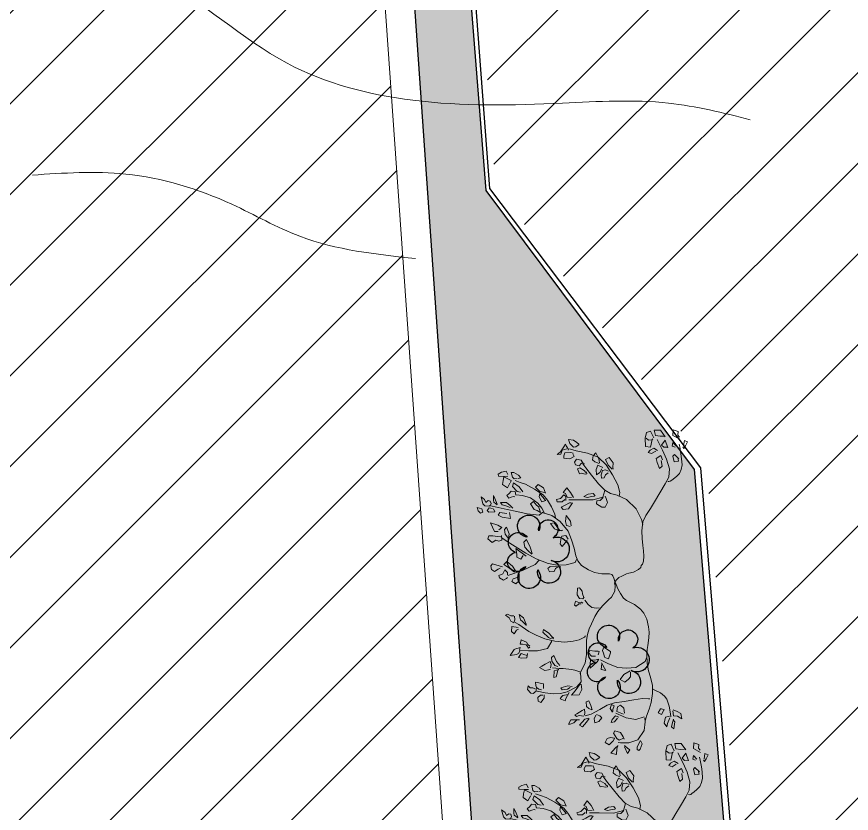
# Model space of a CAD drawing. Header units: millimetres. Extents: x 5637 to 6048, y 3385 to 3927.
# Drawn here: x 5662.83 to 5675.84, y 3670.24 to 3682.66 of the extents above; entities that cross this region are included whole.
import ezdxf

# ---------------------------------------------------------------- set-up
doc = ezdxf.new("R2010")
doc.units = ezdxf.units.MM
doc.layers.add('Contour Lines', color=253, linetype='Continuous')
for name, color, linetype, lineweight in [('ground 1', 7, 'Continuous', 30), ('hatch', 253, 'Continuous', 13), ('road', 19, 'Continuous', 30), ('trees new', 7, 'Continuous', 20)]:
    doc.layers.add(name, color=color, linetype=linetype, lineweight=lineweight)
doc.layers.add('plants1', color=7, linetype='Continuous', true_color=0x89ee5d)
pattern_1 = [(45, (2816.3681, -1263.7476), (-0.265165043, 0.265165043), []), (135, (2816.3681, -1263.7476), (-0.79549513, 0.265165043), [0.9375, -0.5625])]
pattern_2 = [(45, (2816.3681, -1263.7476), (-0.70710678, 0.70710678), [])]

# ---------------------------------------------------------------- blocks, each defined once
blk = doc.blocks.new('F1')
at = {"color": 92, "linetype": 'Continuous'}
for p, q in [((1.0816, 0.0562), (1.0771, 0.0451)), ((1.0966, 0.0606), (1.0816, 0.0562)), ((1.0899, 0.048), (1.0966, 0.0606)), ((1.0771, 0.0451), (1.0736, 0.0333)), ((1.0758, 0.0326), (1.0908, 0.0362)), ((1.0908, 0.0362), (1.0899, 0.048)), ((1.0923, 0.025), (1.0969, 0.0134)), ((1.1136, 0.021), (1.0976, 0.026)), ((1.1134, 0.0339), (1.1003, 0.0372)), ((1.1016, 0.0366), (1.1071, 0.0411)), ((1.1071, 0.0411), (1.1274, 0.0409)), ((1.1228, 0.0333), (1.1134, 0.0339)), ((1.1274, 0.0409), (1.1228, 0.0333)), ((0.2958, -0.0077), (0.2984, 0.0018)), ((0.2984, 0.0018), (0.3104, -0.003)), ((1.0756, 0.009), (1.0733, -0.0005)), ((1.0901, 0.0012), (1.0771, 0.0072)), ((1.0861, -0.0088), (1.0901, 0.0012)), ((1.0969, 0.0134), (1.1136, 0.0111)), ((1.1234, 0.02), (1.1136, 0.021)), ((1.1136, 0.0111), (1.1234, 0.02)), ((0.2826, -0.0278), (0.2878, -0.0224)), ((0.2936, -0.0212), (0.2844, -0.0421)), ((0.3118, -0.0088), (0.2958, -0.0077)), ((0.3104, -0.003), (0.3188, -0.0071)), ((0.3188, -0.0071), (0.3148, -0.0102)), ((0.3498, -0.0187), (0.3388, -0.0326)), ((0.3568, -0.0187), (0.3463, -0.0224)), ((0.3595, -0.0313), (0.3568, -0.0187)), ((1.0733, -0.0005), (1.0739, -0.0036)), ((1.0739, -0.0036), (1.0861, -0.0088)), ((0.2678, -0.0425), (0.2719, -0.0276)), ((0.2844, -0.0421), (0.2678, -0.0425)), ((0.2719, -0.0276), (0.2826, -0.0278)), ((0.3138, -0.0299), (0.3043, -0.0404)), ((0.3043, -0.0404), (0.3156, -0.0409)), ((0.3156, -0.0409), (0.3171, -0.0326)), ((0.3388, -0.0326), (0.344, -0.0365)), ((0.344, -0.0365), (0.3595, -0.0313)), ((1.0482, -0.0369), (1.0488, -0.0402)), ((1.1796, -0.0467), (1.1721, -0.0508)), ((1.1956, -0.051), (1.1796, -0.0467)), ((0.2904, -0.0636), (0.2731, -0.0792)), ((0.2903, -0.0781), (0.2891, -0.0672)), ((0.3211, -0.0529), (0.3004, -0.0626)), ((0.3004, -0.0626), (0.3151, -0.0721)), ((0.3151, -0.0721), (0.321, -0.0645)), ((0.321, -0.0645), (0.3191, -0.0539)), ((0.357, -0.0651), (0.3455, -0.0711)), ((0.3455, -0.0711), (0.3551, -0.0835)), ((0.3758, -0.0649), (0.3596, -0.069)), ((0.3663, -0.0796), (0.3828, -0.0721)), ((0.3828, -0.0721), (0.3758, -0.0649)), ((0.9311, -0.0574), (0.9423, -0.0601)), ((0.9423, -0.0601), (0.9618, -0.0856)), ((1.17, -0.052), (1.1898, -0.0597)), ((1.1898, -0.0597), (1.1968, -0.0593)), ((1.2, -0.0541), (1.1956, -0.051)), ((1.1968, -0.0593), (1.2, -0.0541)), ((0.2731, -0.0792), (0.2748, -0.0972)), ((0.2748, -0.0972), (0.2898, -0.0924)), ((0.2898, -0.0924), (0.2903, -0.0781)), ((0.3321, -0.0823), (0.326, -0.0939)), ((0.326, -0.0939), (0.3331, -0.1036)), ((0.3425, -0.0984), (0.334, -0.0872)), ((0.3551, -0.0835), (0.3663, -0.0796)), ((0.9618, -0.0856), (0.9662, -0.1123)), ((1.189, -0.0963), (1.1961, -0.087)), ((1.211, -0.0856), (1.1926, -0.0963)), ((1.1961, -0.087), (1.2005, -0.08)), ((1.2005, -0.08), (1.211, -0.0856)), ((0.2968, -0.0966), (0.2781, -0.1073)), ((0.2781, -0.1073), (0.2829, -0.1187)), ((0.2829, -0.1187), (0.2996, -0.121)), ((0.3021, -0.1009), (0.2993, -0.0986)), ((0.2996, -0.121), (0.3241, -0.1177)), ((0.3044, -0.1108), (0.2998, -0.1183)), ((0.324, -0.1036), (0.3021, -0.1009)), ((0.3033, -0.1032), (0.3044, -0.1108)), ((0.3241, -0.1177), (0.324, -0.1036)), ((0.3331, -0.1036), (0.3398, -0.1081)), ((0.3398, -0.1081), (0.3425, -0.0984)), ((0.9662, -0.1123), (0.9666, -0.1371)), ((0.9726, -0.1003), (0.9854, -0.1179)), ((0.9896, -0.0986), (0.9766, -0.0999)), ((0.9854, -0.1179), (1.0008, -0.1268)), ((0.9974, -0.1036), (0.9896, -0.0986)), ((1.0073, -0.1127), (0.9974, -0.1036)), ((1.0008, -0.1268), (1.0073, -0.1127)), ((1.0816, -0.1092), (1.0738, -0.1191)), ((1.0738, -0.1191), (1.0799, -0.1274)), ((1.0966, -0.1059), (1.0816, -0.1092)), ((1.0936, -0.1278), (1.0993, -0.1079)), ((1.1531, -0.1117), (1.1498, -0.1289)), ((1.1641, -0.1026), (1.1531, -0.1117)), ((1.1713, -0.0995), (1.1641, -0.1026)), ((1.1748, -0.1133), (1.168, -0.1013)), ((1.1706, -0.1206), (1.1748, -0.1133)), ((1.201, -0.1179), (1.1908, -0.1156)), ((1.192, -0.1158), (1.1996, -0.1231)), ((1.2173, -0.117), (1.201, -0.1179)), ((1.2145, -0.1338), (1.2173, -0.117)), ((0.9666, -0.1371), (0.959, -0.1645)), ((1.0748, -0.145), (1.0778, -0.1373)), ((1.0778, -0.1373), (1.0886, -0.1398)), ((1.0799, -0.1274), (1.0936, -0.1278)), ((1.0969, -0.1398), (1.0868, -0.1479)), ((1.0886, -0.1398), (1.0944, -0.1396)), ((1.1093, -0.121), (1.1064, -0.1307)), ((1.1064, -0.1307), (1.1178, -0.1396)), ((1.1241, -0.1317), (1.1119, -0.1241)), ((1.1178, -0.1396), (1.1261, -0.1413)), ((1.1261, -0.1413), (1.1241, -0.1317)), ((1.1498, -0.1289), (1.1566, -0.132)), ((1.1566, -0.132), (1.1706, -0.1206)), ((1.171, -0.1272), (1.1698, -0.1388)), ((1.1698, -0.1388), (1.1741, -0.1487)), ((1.1795, -0.1301), (1.171, -0.1272)), ((1.1918, -0.1411), (1.1793, -0.1311)), ((1.1858, -0.1527), (1.1918, -0.1411)), ((1.1996, -0.1231), (1.2145, -0.1338)), ((0.9224, -0.1628), (0.9116, -0.1827)), ((0.9261, -0.162), (0.9224, -0.1628)), ((0.9439, -0.1661), (0.9261, -0.162)), ((0.9411, -0.1775), (0.9439, -0.1661)), ((0.959, -0.1645), (0.9493, -0.1893)), ((1.0868, -0.1479), (1.0748, -0.145)), ((1.1741, -0.1487), (1.1858, -0.1527)), ((0.9116, -0.1827), (0.9216, -0.1862)), ((0.9216, -0.1862), (0.9322, -0.1812)), ((0.9322, -0.1812), (0.9406, -0.1783)), ((0.9574, -0.185), (0.9782, -0.1711)), ((0.9769, -0.1841), (0.9599, -0.1841)), ((0.9782, -0.1711), (0.9769, -0.1841)), ((1.1073, -0.1854), (1.1106, -0.1754)), ((1.1211, -0.191), (1.1094, -0.187)), ((1.1106, -0.1754), (1.1158, -0.1696)), ((1.1158, -0.1696), (1.1273, -0.1771)), ((1.1319, -0.1883), (1.1211, -0.191)), ((1.1273, -0.1771), (1.1319, -0.1883)), ((0.3648, -0.2191), (0.3791, -0.2059)), ((0.3791, -0.2059), (0.3928, -0.2061)), ((0.3976, -0.2079), (0.3878, -0.2202)), ((0.3928, -0.2061), (0.3978, -0.205)), ((0.4778, -0.2202), (0.4843, -0.2162)), ((0.4843, -0.2162), (0.495, -0.2113)), ((0.495, -0.2113), (0.5087, -0.217)), ((0.9261, -0.1951), (0.9251, -0.198)), ((0.9251, -0.198), (0.9259, -0.2077)), ((0.9259, -0.2077), (0.9251, -0.2226)), ((0.9292, -0.1953), (0.9261, -0.1951)), ((0.9359, -0.1968), (0.9292, -0.1953)), ((0.9321, -0.2255), (0.9414, -0.2156)), ((0.9414, -0.2156), (0.9402, -0.2042)), ((0.9476, -0.1953), (0.9521, -0.2055)), ((0.9556, -0.1978), (0.9482, -0.1941)), ((0.9521, -0.2055), (0.9517, -0.2175)), ((0.9672, -0.2084), (0.9556, -0.1978)), ((0.9641, -0.2177), (0.9756, -0.2164)), ((0.9756, -0.2164), (0.9672, -0.2084)), ((1.0828, -0.2042), (1.0701, -0.2115)), ((1.0701, -0.2115), (1.0743, -0.2187)), ((1.0743, -0.2187), (1.0869, -0.2164)), ((1.0951, -0.1992), (1.0828, -0.2042)), ((1.0869, -0.2164), (1.0928, -0.209)), ((1.0928, -0.209), (1.0956, -0.2001)), ((1.1203, -0.2063), (1.1243, -0.2183)), ((1.1326, -0.2121), (1.1206, -0.2057)), ((1.1464, -0.2224), (1.1326, -0.2121)), ((0.372, -0.2291), (0.3648, -0.2191)), ((0.3878, -0.2202), (0.372, -0.2291)), ((0.3955, -0.2346), (0.3901, -0.2498)), ((0.4106, -0.2419), (0.3993, -0.2369)), ((0.405, -0.217), (0.402, -0.2262)), ((0.402, -0.2262), (0.4045, -0.2353)), ((0.4045, -0.2353), (0.4168, -0.2373)), ((0.4158, -0.2249), (0.4093, -0.2175)), ((0.4253, -0.2282), (0.4158, -0.2249)), ((0.4168, -0.2373), (0.4263, -0.2357)), ((0.4263, -0.2357), (0.4253, -0.2282)), ((0.4912, -0.233), (0.482, -0.2253)), ((0.4935, -0.2431), (0.4912, -0.233)), ((0.5098, -0.2268), (0.5017, -0.2429)), ((0.5087, -0.217), (0.5098, -0.2268)), ((0.884, -0.2388), (0.8881, -0.2413)), ((0.9251, -0.2226), (0.9321, -0.2255)), ((0.9517, -0.2175), (0.9641, -0.2177)), ((1.0176, -0.2388), (1.0335, -0.2498)), ((1.0241, -0.2382), (1.0401, -0.2346)), ((1.0401, -0.2346), (1.0561, -0.2407)), ((1.0561, -0.2407), (1.0583, -0.2626)), ((1.1063, -0.2195), (1.0958, -0.2212)), ((1.0958, -0.2212), (1.1004, -0.2282)), ((1.1004, -0.2282), (1.1106, -0.2421)), ((1.1129, -0.2202), (1.1063, -0.2195)), ((1.1154, -0.2351), (1.1156, -0.222)), ((1.1189, -0.2429), (1.1154, -0.2351)), ((1.1243, -0.2183), (1.1431, -0.232)), ((1.1271, -0.2326), (1.1294, -0.2576)), ((1.1381, -0.2489), (1.1273, -0.2396)), ((1.1431, -0.232), (1.1464, -0.2224)), ((0.3721, -0.2483), (0.355, -0.2591)), ((0.355, -0.2591), (0.3643, -0.2655)), ((0.3831, -0.2456), (0.3721, -0.2483)), ((0.376, -0.2661), (0.3811, -0.2591)), ((0.3811, -0.2591), (0.3855, -0.246)), ((0.3901, -0.2498), (0.4036, -0.2537)), ((0.4036, -0.2537), (0.4183, -0.251)), ((0.4183, -0.251), (0.4106, -0.2419)), ((0.4796, -0.2493), (0.473, -0.2551)), ((0.473, -0.2551), (0.476, -0.2698)), ((0.4823, -0.2585), (0.4805, -0.2504)), ((0.4863, -0.2719), (0.4823, -0.2585)), ((0.5017, -0.2429), (0.4935, -0.2431)), ((0.7484, -0.2686), (0.7564, -0.2607)), ((0.7564, -0.2607), (0.7644, -0.2585)), ((0.7644, -0.2585), (0.7747, -0.2541)), ((0.7739, -0.2529), (0.7789, -0.2568)), ((0.7789, -0.2568), (0.7782, -0.2659)), ((0.7915, -0.2556), (0.7887, -0.2593)), ((0.7887, -0.2593), (0.7904, -0.2669)), ((0.7939, -0.2661), (0.7935, -0.2601)), ((1.0583, -0.2626), (1.0449, -0.2531)), ((1.1106, -0.2421), (1.1146, -0.2477)), ((1.1146, -0.2477), (1.1189, -0.2429)), ((1.1294, -0.2576), (1.1428, -0.2632)), ((1.1426, -0.2582), (1.1381, -0.2489)), ((1.1428, -0.2632), (1.1426, -0.2582)), ((0.3643, -0.2655), (0.376, -0.2661)), ((0.3888, -0.297), (0.3901, -0.2881)), ((0.4025, -0.3011), (0.4096, -0.2874)), ((0.4096, -0.2874), (0.4146, -0.2819)), ((0.413, -0.28), (0.418, -0.2787)), ((0.418, -0.2787), (0.4198, -0.2835)), ((0.4198, -0.2835), (0.4183, -0.2957)), ((0.476, -0.2698), (0.4845, -0.281)), ((0.4845, -0.281), (0.4863, -0.2719)), ((0.7494, -0.2746), (0.7484, -0.2686)), ((0.769, -0.2738), (0.7494, -0.2746)), ((0.7782, -0.2659), (0.769, -0.2738)), ((0.7904, -0.2669), (0.7877, -0.2765)), ((0.7877, -0.2765), (0.7994, -0.279)), ((0.8019, -0.2732), (0.7939, -0.2661)), ((0.7994, -0.279), (0.8019, -0.2732)), ((1.0326, -0.2756), (1.0408, -0.2951)), ((1.0429, -0.2756), (1.0376, -0.269)), ((1.0463, -0.2905), (1.0429, -0.2756)), ((1.0514, -0.2701), (1.0696, -0.2785)), ((1.0621, -0.2876), (1.0576, -0.2727)), ((1.0663, -0.2912), (1.0621, -0.2876)), ((1.0696, -0.2785), (1.0771, -0.2798)), ((1.0771, -0.2798), (1.0724, -0.2947)), ((0.3305, -0.3162), (0.3351, -0.3096)), ((0.336, -0.3086), (0.3436, -0.3183)), ((0.3806, -0.2986), (0.3793, -0.3125)), ((0.3793, -0.3125), (0.3876, -0.3177)), ((0.3918, -0.2905), (0.3806, -0.2986)), ((0.3975, -0.3028), (0.3888, -0.297)), ((0.3958, -0.3137), (0.3975, -0.3028)), ((0.4063, -0.3075), (0.4025, -0.3011)), ((0.4203, -0.2999), (0.4063, -0.3075)), ((0.4183, -0.2957), (0.4203, -0.2999)), ((0.4897, -0.3113), (0.4763, -0.3208)), ((0.5052, -0.3121), (0.5238, -0.322)), ((0.5718, -0.31), (0.5587, -0.3133)), ((0.5722, -0.3231), (0.574, -0.3125)), ((0.9767, -0.304), (0.9662, -0.3146)), ((0.9782, -0.3187), (0.9799, -0.3094)), ((1.0103, -0.3115), (0.9879, -0.3084)), ((0.9889, -0.3065), (0.9934, -0.3189)), ((1.0124, -0.3187), (1.0103, -0.3115)), ((1.0408, -0.2951), (1.0463, -0.2905)), ((1.0724, -0.2947), (1.0663, -0.2912)), ((0.3248, -0.3409), (0.3255, -0.3262)), ((0.336, -0.3363), (0.3248, -0.3409)), ((0.3255, -0.3262), (0.3305, -0.3162)), ((0.3448, -0.3245), (0.336, -0.3363)), ((0.3436, -0.3183), (0.3448, -0.3245)), ((0.3616, -0.3303), (0.3626, -0.3235)), ((0.364, -0.3479), (0.3616, -0.3303)), ((0.3641, -0.3243), (0.3715, -0.3206)), ((0.3715, -0.3206), (0.38, -0.3317)), ((0.38, -0.3317), (0.3796, -0.3489)), ((0.3876, -0.3177), (0.3958, -0.3137)), ((0.4763, -0.3208), (0.4636, -0.3328)), ((0.4636, -0.3328), (0.4785, -0.3417)), ((0.4785, -0.3417), (0.4805, -0.3346)), ((0.4805, -0.3346), (0.4905, -0.3293)), ((0.4895, -0.3328), (0.485, -0.339)), ((0.5005, -0.332), (0.4895, -0.3328)), ((0.4905, -0.3293), (0.4908, -0.3166)), ((0.5058, -0.3423), (0.4982, -0.3353)), ((0.5067, -0.3212), (0.506, -0.3158)), ((0.5145, -0.3326), (0.5067, -0.3212)), ((0.5213, -0.3433), (0.5145, -0.3326)), ((0.5238, -0.322), (0.5273, -0.3373)), ((0.5587, -0.3133), (0.5433, -0.3274)), ((0.5433, -0.3274), (0.561, -0.3272)), ((0.561, -0.3272), (0.5722, -0.3231)), ((0.5867, -0.333), (0.5892, -0.3425)), ((0.5877, -0.3425), (0.5888, -0.3365)), ((0.6112, -0.3148), (0.6012, -0.3228)), ((0.6012, -0.3228), (0.6038, -0.3336)), ((0.6038, -0.3336), (0.6095, -0.3351)), ((0.6095, -0.3351), (0.6268, -0.3361)), ((0.6228, -0.3226), (0.6157, -0.3173)), ((0.6335, -0.3299), (0.6228, -0.3226)), ((0.6268, -0.3361), (0.6335, -0.3299)), ((0.6932, -0.3286), (0.6939, -0.34)), ((0.8867, -0.3444), (0.8952, -0.3355)), ((0.8952, -0.3355), (0.9021, -0.3299)), ((0.8981, -0.3288), (0.9014, -0.3384)), ((0.9662, -0.3146), (0.9497, -0.3245)), ((0.9497, -0.3245), (0.9561, -0.3301)), ((0.9561, -0.3301), (0.9662, -0.3286)), ((0.9662, -0.3286), (0.9782, -0.3187)), ((0.9766, -0.3293), (0.9676, -0.3336)), ((0.9676, -0.3336), (0.9767, -0.3469)), ((0.9857, -0.3301), (0.9766, -0.3293)), ((0.9919, -0.3355), (0.9901, -0.3297)), ((0.9954, -0.346), (0.9919, -0.3355)), ((0.9934, -0.3189), (1.0124, -0.3187)), ((0.3533, -0.338), (0.3388, -0.3489)), ((0.3388, -0.3489), (0.3435, -0.351)), ((0.3435, -0.351), (0.3618, -0.3607)), ((0.3571, -0.356), (0.3518, -0.3429)), ((0.3556, -0.3394), (0.3533, -0.338)), ((0.3686, -0.3593), (0.3571, -0.356)), ((0.3618, -0.3607), (0.3708, -0.3696)), ((0.373, -0.3502), (0.364, -0.3479)), ((0.3708, -0.3696), (0.3686, -0.3593)), ((0.3796, -0.3489), (0.373, -0.3502)), ((0.485, -0.339), (0.4963, -0.3483)), ((0.4963, -0.3483), (0.5007, -0.3595)), ((0.5007, -0.3595), (0.5067, -0.3566)), ((0.5067, -0.3566), (0.5058, -0.3423)), ((0.5273, -0.3373), (0.5213, -0.3433)), ((0.568, -0.3593), (0.5877, -0.3425)), ((0.571, -0.3694), (0.568, -0.3593)), ((0.5853, -0.3566), (0.571, -0.3694)), ((0.5892, -0.3425), (0.5853, -0.3566)), ((0.6939, -0.34), (0.6942, -0.3587)), ((0.6942, -0.3587), (0.7009, -0.3653)), ((0.6992, -0.3429), (0.6949, -0.3382)), ((0.7075, -0.346), (0.6992, -0.3429)), ((0.7009, -0.3653), (0.71, -0.3593)), ((0.71, -0.3593), (0.7075, -0.346)), ((0.8777, -0.3609), (0.8867, -0.3444)), ((0.8854, -0.3626), (0.8777, -0.3609)), ((0.8989, -0.3442), (0.8854, -0.3626)), ((0.9014, -0.3384), (0.8989, -0.3442)), ((0.9767, -0.3469), (0.9834, -0.356)), ((0.9834, -0.356), (0.9876, -0.3622)), ((0.9876, -0.3622), (0.9954, -0.346)), ((1.0334, -0.346), (1.0313, -0.3694)), ((1.0473, -0.345), (1.0334, -0.346)), ((1.0464, -0.3649), (1.0508, -0.3578)), ((1.0508, -0.3578), (1.0514, -0.3506)), ((1.0651, -0.3417), (1.0746, -0.3404)), ((1.0673, -0.352), (1.0663, -0.3452)), ((1.0751, -0.3589), (1.0673, -0.352)), ((1.0746, -0.3404), (1.0883, -0.3487)), ((1.0853, -0.3564), (1.0751, -0.3589)), ((1.0883, -0.3487), (1.0853, -0.3564)), ((1.0313, -0.3694), (1.0411, -0.3682)), ((1.0411, -0.3682), (1.0464, -0.3649)), ((1.0441, -0.3895), (1.0489, -0.3831)), ((1.0478, -0.3763), (1.0504, -0.3701)), ((1.0489, -0.3831), (1.0478, -0.3763)), ((1.0479, -0.3659), (1.0571, -0.3653)), ((1.0641, -0.3798), (1.0546, -0.391)), ((1.0571, -0.3653), (1.0641, -0.3732)), ((1.0641, -0.3732), (1.0641, -0.3798)), ((0.4701, -0.4001), (0.4625, -0.416)), ((0.4848, -0.3924), (0.4701, -0.4001)), ((0.4705, -0.4231), (0.4823, -0.4092)), ((0.4823, -0.4092), (0.4838, -0.3949)), ((0.5063, -0.3905), (0.4875, -0.4086)), ((0.4875, -0.4086), (0.4978, -0.4096)), ((0.4978, -0.4096), (0.5112, -0.4009)), ((0.5112, -0.4009), (0.5062, -0.3893)), ((0.5225, -0.4154), (0.5273, -0.4073)), ((0.5283, -0.4073), (0.542, -0.4015)), ((0.542, -0.4015), (0.5368, -0.4119)), ((0.9131, -0.422), (0.9184, -0.4067)), ((0.9184, -0.4067), (0.9247, -0.4017)), ((0.9247, -0.4017), (0.9296, -0.3955)), ((0.9261, -0.4063), (0.9254, -0.4177)), ((0.9279, -0.405), (0.9261, -0.4063)), ((0.9354, -0.3986), (0.9279, -0.405)), ((0.9321, -0.3951), (0.9354, -0.3986)), ((0.9514, -0.4003), (0.9636, -0.4013)), ((0.9522, -0.4185), (0.9552, -0.4081)), ((0.9552, -0.4081), (0.9564, -0.3999)), ((0.9636, -0.4013), (0.9662, -0.4162)), ((1.0546, -0.391), (1.0441, -0.3895)), ((0.4625, -0.416), (0.4705, -0.4231)), ((0.512, -0.4247), (0.5225, -0.4154)), ((0.5202, -0.4328), (0.512, -0.4247)), ((0.5348, -0.4202), (0.5202, -0.4328)), ((0.5368, -0.4119), (0.5348, -0.4202)), ((0.6443, -0.4214), (0.6235, -0.434)), ((0.6622, -0.4144), (0.6443, -0.4214)), ((0.646, -0.4371), (0.6557, -0.427)), ((0.6719, -0.4309), (0.6525, -0.4622)), ((0.6557, -0.427), (0.6639, -0.415)), ((0.8407, -0.4353), (0.8492, -0.4216)), ((0.8559, -0.4299), (0.8407, -0.4353)), ((0.8492, -0.4216), (0.8666, -0.4119)), ((0.8604, -0.4235), (0.8559, -0.4299)), ((0.8691, -0.4129), (0.8604, -0.4235)), ((0.8666, -0.4119), (0.8711, -0.4123)), ((0.8872, -0.4382), (0.8831, -0.4332)), ((0.9264, -0.4243), (0.9131, -0.422)), ((0.9254, -0.4177), (0.9264, -0.4243)), ((0.9354, -0.4235), (0.9422, -0.4384)), ((0.9437, -0.4247), (0.9354, -0.4235)), ((0.9532, -0.4262), (0.9461, -0.4233)), ((0.9647, -0.4253), (0.9522, -0.4185)), ((0.9572, -0.4322), (0.9532, -0.4262)), ((0.9617, -0.4493), (0.9572, -0.4322)), ((0.9662, -0.4162), (0.9647, -0.4253)), ((0.4878, -0.4576), (0.4738, -0.4698)), ((0.6235, -0.434), (0.6322, -0.4415)), ((0.6322, -0.4415), (0.646, -0.4371)), ((0.6687, -0.4578), (0.6765, -0.4576)), ((0.6815, -0.4458), (0.6704, -0.4394)), ((0.6765, -0.4576), (0.6815, -0.4458)), ((0.724, -0.4458), (0.744, -0.444)), ((0.7344, -0.4483), (0.7319, -0.446)), ((0.74, -0.4618), (0.7344, -0.4483)), ((0.744, -0.444), (0.7537, -0.4531)), ((0.7537, -0.4531), (0.7479, -0.4649)), ((0.8472, -0.4589), (0.8461, -0.4498)), ((0.8471, -0.4481), (0.8576, -0.4456)), ((0.8627, -0.4568), (0.8539, -0.4632)), ((0.8576, -0.4456), (0.8664, -0.4481)), ((0.8664, -0.4481), (0.8627, -0.4568)), ((0.8791, -0.434), (0.8777, -0.4529)), ((0.8777, -0.4529), (0.8922, -0.4529)), ((0.8982, -0.4446), (0.8872, -0.4382)), ((0.8922, -0.4529), (0.8982, -0.4446)), ((0.9422, -0.4384), (0.9436, -0.4402)), ((0.9436, -0.4402), (0.9617, -0.4493)), ((0.4408, -0.4748), (0.4341, -0.4887)), ((0.448, -0.4678), (0.4408, -0.4748)), ((0.4501, -0.4748), (0.448, -0.4678)), ((0.4525, -0.4866), (0.4508, -0.4777)), ((0.4738, -0.4698), (0.4636, -0.487)), ((0.4745, -0.4895), (0.4875, -0.474)), ((0.4875, -0.474), (0.4887, -0.4645)), ((0.499, -0.4771), (0.4885, -0.4804)), ((0.4885, -0.4804), (0.4888, -0.4918)), ((0.5035, -0.4831), (0.5038, -0.48)), ((0.6525, -0.4622), (0.6687, -0.4578)), ((0.704, -0.4676), (0.6922, -0.4845)), ((0.7015, -0.4928), (0.711, -0.4742)), ((0.7162, -0.458), (0.704, -0.4676)), ((0.711, -0.4742), (0.7207, -0.4603)), ((0.7234, -0.4802), (0.7162, -0.4885)), ((0.7302, -0.4794), (0.7234, -0.4802)), ((0.7412, -0.4808), (0.7379, -0.4785)), ((0.7479, -0.4649), (0.74, -0.4618)), ((0.7464, -0.4897), (0.7412, -0.4808)), ((0.8436, -0.4686), (0.8472, -0.4589)), ((0.8471, -0.474), (0.8436, -0.4686)), ((0.8539, -0.4632), (0.8471, -0.474)), ((0.4421, -0.5059), (0.4323, -0.5119)), ((0.4341, -0.4887), (0.435, -0.4963)), ((0.435, -0.4963), (0.4485, -0.492)), ((0.4486, -0.517), (0.4468, -0.505)), ((0.4485, -0.492), (0.4525, -0.4866)), ((0.4576, -0.4945), (0.4496, -0.5162)), ((0.464, -0.4963), (0.4576, -0.4945)), ((0.4636, -0.487), (0.4745, -0.4895)), ((0.4798, -0.5036), (0.466, -0.4974)), ((0.4718, -0.5183), (0.4798, -0.5036)), ((0.4888, -0.4918), (0.4955, -0.4966)), ((0.4955, -0.4966), (0.5027, -0.503)), ((0.5027, -0.503), (0.5093, -0.4968)), ((0.5062, -0.4899), (0.5035, -0.4831)), ((0.5093, -0.4968), (0.5062, -0.4899)), ((0.5302, -0.4908), (0.5225, -0.5019)), ((0.5225, -0.5019), (0.5243, -0.5191)), ((0.53, -0.5137), (0.5325, -0.5032)), ((0.537, -0.4825), (0.5302, -0.4908)), ((0.5325, -0.5032), (0.5358, -0.4905)), ((0.5508, -0.4905), (0.5673, -0.4858)), ((0.5528, -0.5185), (0.5537, -0.4978)), ((0.5673, -0.4858), (0.5663, -0.51)), ((0.6123, -0.486), (0.5932, -0.4955)), ((0.5932, -0.4955), (0.6007, -0.5007)), ((0.6007, -0.5007), (0.6137, -0.4976)), ((0.6302, -0.4872), (0.6123, -0.486)), ((0.6137, -0.4976), (0.6258, -0.486)), ((0.6188, -0.5075), (0.6323, -0.505)), ((0.6323, -0.505), (0.6362, -0.5131)), ((0.6922, -0.4845), (0.7015, -0.4928)), ((0.709, -0.4961), (0.7024, -0.5251)), ((0.7164, -0.5079), (0.7135, -0.5021)), ((0.7162, -0.4885), (0.7285, -0.4934)), ((0.7285, -0.4934), (0.7342, -0.5042)), ((0.7342, -0.5042), (0.7415, -0.5019)), ((0.7415, -0.5019), (0.7464, -0.4897)), ((0.4323, -0.5119), (0.4371, -0.5249)), ((0.4371, -0.5249), (0.443, -0.5336)), ((0.4493, -0.5326), (0.4486, -0.517)), ((0.4496, -0.5162), (0.4606, -0.5179)), ((0.4606, -0.5179), (0.4718, -0.5183)), ((0.53, -0.528), (0.5145, -0.5365)), ((0.5243, -0.5191), (0.53, -0.5137)), ((0.525, -0.5388), (0.5313, -0.528)), ((0.5617, -0.5226), (0.5528, -0.5185)), ((0.5663, -0.51), (0.5617, -0.5226)), ((0.5857, -0.5421), (0.5898, -0.5204)), ((0.6093, -0.5284), (0.5857, -0.5421)), ((0.5898, -0.5204), (0.5957, -0.5088)), ((0.5957, -0.5088), (0.6028, -0.5162)), ((0.6077, -0.5177), (0.6093, -0.5284)), ((0.6227, -0.511), (0.6217, -0.5073)), ((0.6222, -0.532), (0.6227, -0.511)), ((0.6362, -0.5131), (0.6337, -0.5226)), ((0.6337, -0.5226), (0.6415, -0.532)), ((0.7024, -0.5251), (0.7087, -0.5297)), ((0.7087, -0.5297), (0.7197, -0.527)), ((0.7242, -0.5177), (0.7164, -0.5079)), ((0.7197, -0.527), (0.7242, -0.5177)), ((0.443, -0.5336), (0.4493, -0.5326)), ((0.5145, -0.5365), (0.5058, -0.5417)), ((0.5058, -0.5417), (0.5192, -0.5402)), ((0.5192, -0.5402), (0.525, -0.5388)), ((0.5232, -0.5489), (0.5222, -0.5549)), ((0.5292, -0.546), (0.5232, -0.5489)), ((0.5372, -0.5493), (0.5307, -0.546)), ((0.5383, -0.5632), (0.5372, -0.5493)), ((0.544, -0.5409), (0.5423, -0.5502)), ((0.5423, -0.5502), (0.5512, -0.5556)), ((0.5527, -0.5332), (0.5443, -0.5373)), ((0.5512, -0.5556), (0.5552, -0.5502)), ((0.5552, -0.5502), (0.5527, -0.5332)), ((0.6232, -0.5433), (0.6222, -0.532)), ((0.632, -0.546), (0.6232, -0.5433)), ((0.6415, -0.532), (0.632, -0.546)), ((0.5202, -0.5659), (0.5127, -0.5765)), ((0.5127, -0.5765), (0.5327, -0.5696)), ((0.5283, -0.5609), (0.5202, -0.5659)), ((0.5222, -0.5549), (0.5283, -0.5609)), ((0.5327, -0.5696), (0.5383, -0.5632)), ((0.5477, -0.5711), (0.5447, -0.5845)), ((0.5565, -0.5672), (0.5478, -0.5709)), ((0.5538, -0.5808), (0.56, -0.5738)), ((0.56, -0.5738), (0.5565, -0.5672)), ((0.5447, -0.5845), (0.5538, -0.5808))]:
    blk.add_line(p, q, dxfattribs=at)
at = {"color": 33, "linetype": 'Continuous'}
for p, q in [((1.0488, -0.0402), (1.0492, -0.0574)), ((1.0492, -0.0574), (1.0552, -0.0821)), ((1.0552, -0.0821), (1.0626, -0.1094)), ((0.5351, -0.1092), (0.5053, -0.1274)), ((0.5487, -0.1046), (0.5351, -0.1092)), ((1.0626, -0.1094), (1.0691, -0.1369)), ((0.5053, -0.1274), (0.4816, -0.1576)), ((1.0691, -0.1369), (1.0781, -0.157)), ((0.4816, -0.1576), (0.4712, -0.1858)), ((1.0781, -0.157), (1.0924, -0.1773)), ((0.4413, -0.1868), (0.4141, -0.2046)), ((0.4628, -0.179), (0.4413, -0.1868)), ((0.4746, -0.1794), (0.4628, -0.179)), ((0.4712, -0.1858), (0.468, -0.2055)), ((1.0924, -0.1773), (1.1079, -0.2011)), ((0.4141, -0.2046), (0.3874, -0.2262)), ((0.468, -0.2055), (0.4599, -0.2231)), ((0.8004, -0.2071), (0.802, -0.2144)), ((0.802, -0.2144), (0.8012, -0.2286)), ((1.1079, -0.2011), (1.1147, -0.2175)), ((0.3874, -0.2262), (0.3673, -0.251)), ((0.4599, -0.2231), (0.4435, -0.2427)), ((0.7939, -0.2396), (0.7824, -0.2502)), ((0.8012, -0.2286), (0.7939, -0.2396)), ((0.9933, -0.2431), (1.0176, -0.2388)), ((1.0449, -0.2531), (1.0229, -0.2398)), ((0.3673, -0.251), (0.3585, -0.2825)), ((0.4435, -0.2427), (0.421, -0.2651)), ((0.8881, -0.2413), (0.8977, -0.2556)), ((0.8977, -0.2556), (0.9033, -0.2729)), ((1.0339, -0.2632), (1.0326, -0.2756)), ((1.0335, -0.2498), (1.05, -0.2758)), ((0.3585, -0.2825), (0.3551, -0.3162)), ((0.4017, -0.2833), (0.3904, -0.293)), ((0.421, -0.2651), (0.4017, -0.2833)), ((0.6677, -0.2852), (0.6765, -0.2887)), ((0.6765, -0.2887), (0.6858, -0.3133)), ((0.9033, -0.2729), (0.9084, -0.2974)), ((1.05, -0.2758), (1.0568, -0.2951)), ((0.9084, -0.2974), (0.9082, -0.3249)), ((1.0568, -0.2951), (1.0596, -0.3158)), ((0.3551, -0.3162), (0.3508, -0.3357)), ((0.6858, -0.3133), (0.689, -0.3382)), ((0.9082, -0.3249), (0.9039, -0.3551)), ((1.0596, -0.3158), (1.0594, -0.339)), ((0.5427, -0.3595), (0.5224, -0.3711)), ((0.5536, -0.357), (0.5427, -0.3595)), ((0.689, -0.3382), (0.6866, -0.3653)), ((0.9039, -0.3551), (0.8963, -0.3804)), ((1.0594, -0.339), (1.0568, -0.362)), ((0.5047, -0.3852), (0.4909, -0.3986)), ((0.5224, -0.3711), (0.5047, -0.3852)), ((0.6866, -0.3653), (0.6761, -0.4013)), ((0.8963, -0.3804), (0.8871, -0.4026)), ((0.4909, -0.3986), (0.4762, -0.4253)), ((0.5403, -0.3953), (0.5499, -0.4046)), ((0.5499, -0.4046), (0.5499, -0.439)), ((0.6761, -0.4013), (0.6628, -0.4324)), ((0.8871, -0.4026), (0.8698, -0.4332)), ((0.4762, -0.4253), (0.465, -0.4522)), ((0.6628, -0.4324), (0.6506, -0.4568)), ((0.8698, -0.4332), (0.8648, -0.4444)), ((0.465, -0.4522), (0.4609, -0.4684)), ((0.5499, -0.439), (0.5459, -0.4696)), ((0.6506, -0.4568), (0.6345, -0.4891)), ((0.4609, -0.4684), (0.4573, -0.4833)), ((0.5459, -0.4696), (0.5425, -0.4984)), ((0.5425, -0.4984), (0.5395, -0.5243)), ((0.6345, -0.4891), (0.6255, -0.5061)), ((0.5395, -0.5243), (0.5355, -0.5508))]:
    blk.add_line(p, q, dxfattribs=at)
for points in [[(1.0186, -0.0315), (1.0229, -0.0228), (1.0275, -0.0081), (1.0361, 0.0047), (1.0446, 0.0121), (1.0641, 0.0206), (1.0851, 0.0266), (1.0944, 0.0287)], [(0.4182, -0.0442), (0.4184, -0.0411), (0.4171, -0.0375), (0.4135, -0.0334), (0.4103, -0.0293), (0.4007, -0.0199), (0.3918, -0.0131), (0.38, -0.0092), (0.3669, -0.0079), (0.3492, -0.011), (0.335, -0.0142), (0.3157, -0.0193), (0.3079, -0.022)], [(0.7235, -0.1682), (0.7217, -0.1676), (0.7155, -0.1655), (0.7075, -0.1587), (0.7026, -0.1502), (0.6988, -0.1429), (0.695, -0.1375), (0.6928, -0.1311), (0.6884, -0.1179), (0.6791, -0.104), (0.6731, -0.098), (0.6671, -0.0978), (0.6626, -0.0945), (0.6536, -0.0926), (0.6395, -0.0928), (0.6243, -0.0953), (0.6086, -0.0988), (0.5895, -0.1021), (0.5668, -0.105), (0.5411, -0.1046), (0.522, -0.0978), (0.5003, -0.0866), (0.4808, -0.0771), (0.4525, -0.0638), (0.4254, -0.0512), (0.4057, -0.0427), (0.381, -0.0431), (0.3543, -0.0541), (0.3298, -0.0678), (0.3008, -0.0858)], [(0.7235, -0.1682), (0.7289, -0.1645), (0.7402, -0.1582), (0.7531, -0.15), (0.7655, -0.1398), (0.7713, -0.1309), (0.777, -0.1164), (0.7812, -0.1065), (0.7926, -0.0883), (0.8029, -0.0777), (0.82, -0.0672), (0.8411, -0.0601), (0.8565, -0.057), (0.8726, -0.0564), (0.8951, -0.0568), (0.9069, -0.0576), (0.92, -0.0578), (0.9473, -0.0541), (0.9682, -0.0485), (0.9851, -0.0402), (1.0088, -0.0328), (1.0315, -0.0309), (1.058, -0.0315), (1.0779, -0.0361), (1.0988, -0.0413), (1.1105, -0.0433)], [(1.1012, -0.0481), (1.1111, -0.0715), (1.1091, -0.0995), (1.098, -0.1301)], [(1.1036, -0.0454), (1.1153, -0.0442), (1.1406, -0.044), (1.1695, -0.0597), (1.1798, -0.0848), (1.182, -0.109), (1.182, -0.1162)], [(0.7155, -0.1655), (0.7217, -0.1692), (0.7167, -0.1703), (0.7111, -0.1727), (0.704, -0.1765), (0.7008, -0.18), (0.6998, -0.1862), (0.7, -0.1932), (0.7012, -0.2088), (0.7, -0.2299), (0.694, -0.2481), (0.6831, -0.269), (0.6707, -0.2816), (0.6566, -0.2879), (0.6355, -0.2951), (0.6126, -0.3048), (0.5877, -0.3166), (0.5622, -0.3427), (0.5477, -0.3684), (0.5415, -0.397)], [(0.7217, -0.1692), (0.7245, -0.1698), (0.7328, -0.1667), (0.7476, -0.1665), (0.7657, -0.1744), (0.775, -0.1825), (0.7812, -0.1879), (0.794, -0.1984), (0.8113, -0.2096), (0.8266, -0.2173), (0.8483, -0.2251), (0.8636, -0.2297), (0.88, -0.233), (0.8967, -0.2344), (0.9134, -0.2332), (0.9379, -0.2305), (0.9632, -0.2324), (0.9943, -0.2446)], [(0.4611, -0.2226), (0.4814, -0.2262), (0.4917, -0.2541), (0.4951, -0.2953), (0.4977, -0.3233)], [(0.9903, -0.2421), (0.9859, -0.2601), (0.9851, -0.2698), (0.9847, -0.2937), (0.9853, -0.305), (0.9853, -0.3243)], [(0.909, -0.334), (0.9311, -0.3444), (0.9407, -0.3725), (0.9429, -0.398), (0.9441, -0.4245)], [(0.5429, -0.3903), (0.5288, -0.399), (0.5156, -0.4119), (0.5023, -0.4346), (0.4981, -0.458), (0.4981, -0.4758)], [(0.6791, -0.3924), (0.693, -0.4028), (0.7137, -0.4371), (0.7322, -0.4787)]]:
    blk.add_lwpolyline(points, dxfattribs=at)

msp = doc.modelspace()

# ---------------------------------------------------------------- hatches: boundary and pattern name
at = {"layer": 'hatch'}
h = msp.add_hatch(dxfattribs=at)
h.set_pattern_fill('ANSI31', color=256, scale=8, style=0)
h.set_pattern_definition(pattern_2)
edge = h.paths.add_edge_path()
edge.add_line((5681.718, 3662.745), (5708.38, 3664.934))
edge.add_arc((5713.219, 3667.179), 5.335, 204.8917, 275.5225)
edge.add_line((5713.733, 3661.869), (5818.562, 3671.059))
edge.add_arc((5814.821, 3690.234), 19.536, 281.0392, 345.4537)
edge.add_arc((5828.918, 3687.613), 5.329, 334.6044, 439.8122)
edge.add_line((5829.86, 3692.857), (5821.197, 3693.928))
edge.add_line((5821.197, 3693.928), (5821.163, 3698.626))
edge.add_line((5821.163, 3698.626), (5822.751, 3698.67))
edge.add_arc((5822.674, 3701.446), 2.777, 271.5898, 361.9955)
edge.add_arc((5787.812, 3700.231), 37.66, 1.9955, 27.7471)
edge.add_line((5821.141, 3717.765), (5815.111, 3730.653))
edge.add_arc((5808.837, 3727.717), 6.926, 25.0759, 80.9102)
edge.add_line((5809.932, 3734.557), (5816.866, 3735.208))
edge.add_line((5816.866, 3735.208), (5822.086, 3738.739))
edge.add_arc((5826.047, 3735.447), 5.15, 140.2743, 208.703)
edge.add_line((5821.53, 3732.974), (5832.004, 3711.476))
edge.add_line((5832.004, 3711.476), (5839.078, 3695.803))
edge.add_line((5839.078, 3695.803), (5843.714, 3685.87))
edge.add_line((5843.714, 3685.87), (5839.002, 3683.445))
edge.add_arc((5812.028, 3691.913), 28.272, 321.435, 342.5709, ccw=False)
edge.add_arc((5815.074, 3690.732), 25.173, 273.7863, 319.2136, ccw=False)
edge.add_line((5816.736, 3665.614), (5796.147, 3663.794))
edge.add_line((5796.147, 3663.794), (5694.835, 3654.877))
edge.add_line((5694.835, 3654.877), (5688.624, 3654.402))
edge.add_line((5688.624, 3654.402), (5675.285, 3653.372))
edge.add_line((5675.285, 3653.372), (5681.718, 3662.745))
h = msp.add_hatch(dxfattribs=at)
h.set_pattern_fill('ANSI31', color=256, scale=8, style=0)
h.set_pattern_definition(pattern_2)
edge = h.paths.add_edge_path()
edge.add_line((5690.403, 3726.92), (5676.342, 3711.333))
edge.add_arc((5689.847, 3699.119), 18.209, 137.8721, 181.0321)
edge.add_line((5671.641, 3698.791), (5672.115, 3693.144))
edge.add_line((5672.115, 3693.144), (5669.546, 3689.924))
edge.add_line((5669.546, 3689.924), (5670.292, 3680.015))
edge.add_line((5670.292, 3680.015), (5673.582, 3675.66))
edge.add_line((5673.582, 3675.66), (5675.185, 3655.913))
edge.add_line((5675.185, 3655.913), (5681.705, 3662.788))
edge.add_arc((5683.634, 3668.62), 6.143, 191.6977, 251.6977, ccw=False)
edge.add_line((5677.618, 3667.374), (5674.986, 3697.691))
edge.add_arc((5690.117, 3699.005), 15.188, 141.4565, 184.9624, ccw=False)
edge.add_line((5678.238, 3708.469), (5684.412, 3715.35))
edge.add_arc((5694.781, 3706.945), 13.348, 103.7121, 140.9741, ccw=False)
edge.add_line((5691.617, 3719.912), (5691.066, 3725.368))
edge.add_line((5691.066, 3725.368), (5690.403, 3726.92))
h = msp.add_hatch(dxfattribs=at)
h.set_pattern_fill('ANSI31', color=256, scale=8, style=0)
h.set_pattern_definition(pattern_2)
edge = h.paths.add_edge_path()
edge.add_line((5656.485, 3685.313), (5668.34, 3686.065))
edge.add_line((5668.34, 3686.065), (5670.175, 3660.003))
edge.add_arc((5672.515, 3660.315), 2.36, 187.5977, 340.4888)
edge.add_line((5674.739, 3659.527), (5675.339, 3652.229))
edge.add_arc((5673.244, 3650.715), 2.585, 35.8571, 162.8689)
edge.add_line((5670.774, 3651.476), (5671.804, 3636.795))
edge.add_line((5671.804, 3636.795), (5659.926, 3635.893))
edge.add_line((5659.926, 3635.893), (5658.525, 3655.585))
edge.add_line((5658.525, 3655.585), (5656.485, 3685.313))
at = {"layer": 'plants1'}
h = msp.add_hatch(dxfattribs=at)
h.set_pattern_fill('ANSI38', color=256, scale=3, style=0)
h.set_pattern_definition(pattern_1)
edge = h.paths.add_edge_path()
edge.add_line((5688.974, 3727.214), (5690.521, 3727.331))
edge.add_line((5690.521, 3727.331), (5676.302, 3711.624))
edge.add_line((5676.302, 3711.624), (5675.701, 3710.951))
edge.add_line((5675.701, 3710.951), (5675.256, 3710.417))
edge.add_line((5675.256, 3710.417), (5674.817, 3709.76))
edge.add_arc((5690.326, 3699.004), 18.873, 145.2587, 181.1392)
edge.add_line((5671.456, 3698.629), (5671.944, 3693.21))
edge.add_line((5671.944, 3693.21), (5669.349, 3689.988))
edge.add_line((5669.349, 3689.988), (5669.358, 3689.874))
edge.add_line((5669.358, 3689.874), (5668.519, 3689.825))
edge.add_line((5668.519, 3689.825), (5668.391, 3691.864))
edge.add_line((5668.391, 3691.864), (5663.259, 3691.543))
edge.add_line((5663.259, 3691.543), (5663.58, 3686.394))
edge.add_line((5663.58, 3686.394), (5668.71, 3686.764))
edge.add_line((5668.71, 3686.764), (5668.613, 3688.328))
edge.add_line((5668.613, 3688.328), (5669.476, 3688.382))
edge.add_line((5669.476, 3688.382), (5670.145, 3679.949))
edge.add_line((5670.145, 3679.949), (5673.389, 3675.597))
edge.add_line((5673.389, 3675.597), (5674.657, 3660.41))
edge.add_arc((5672.166, 3660.547), 2.495, 284.6644, 356.8641, ccw=False)
edge.add_arc((5672.649, 3660.658), 2.53, 219.08, 273.3537, ccw=False)
edge.add_line((5670.686, 3659.064), (5668.767, 3686.54))
edge.add_line((5668.767, 3686.54), (5651.87, 3685.351))
edge.add_line((5651.87, 3685.351), (5651.988, 3686.584))
edge.add_line((5651.988, 3686.584), (5688.974, 3727.214))
h = msp.add_hatch(dxfattribs=at)
h.set_pattern_fill('ANSI38', color=256, scale=3, style=0)
h.set_pattern_definition(pattern_1)
edge = h.paths.add_edge_path()
edge.add_line((5656.393, 3685.679), (5659.933, 3635.877))
edge.add_line((5659.933, 3635.877), (5671.914, 3636.724))
edge.add_line((5671.914, 3636.724), (5672.769, 3636.731))
edge.add_line((5672.769, 3636.731), (5658.842, 3632.223))
edge.add_line((5658.842, 3632.223), (5648.554, 3655.233))
edge.add_line((5648.554, 3655.233), (5651.87, 3685.351))
edge.add_line((5651.87, 3685.351), (5656.402, 3685.67))

# ---------------------------------------------------------------- linework, layer by layer
at = {"layer": 'Contour Lines', "lineweight": 5, "ltscale": 0.5}
for points in [[(5660.273, 3685.58), (5662.843, 3683.978), (5664.997, 3683.266), (5667.044, 3681.932), (5669, 3681.356), (5671.335, 3681.311), (5672.988, 3681.311), (5674.261, 3681.053)], [(5663.071, 3680.189), (5664.526, 3680.204), (5666.179, 3679.734), (5667.241, 3679.234), (5669.045, 3678.886)]]:
    msp.add_spline(points, degree=3, dxfattribs=at)
at = {"layer": 'ground 1', "lineweight": 5, "ltscale": 0.5}
msp.add_spline([(5661.531, 3696.382), (5663.602, 3696.329), (5664.637, 3695.877), (5666.788, 3695.532), (5668.621, 3696.249), (5670.798, 3698.346), (5674.197, 3700.257), (5676.135, 3701.557), (5678.26, 3701.955), (5680.304, 3701.345), (5681.048, 3700.788), (5681.738, 3699.912), (5683.152, 3697.366), (5684.24, 3694.474), (5684.453, 3693.2), (5684.775, 3689.049), (5684.881, 3687.377), (5685.014, 3685.705), (5685.2, 3685.015), (5685.758, 3684.404), (5688.015, 3683.847), (5690.351, 3684.006), (5693.837, 3684.028), (5697.847, 3684.299), (5700.634, 3683.552), (5705.529, 3681.174), (5707.84, 3679.679), (5710.899, 3678.524), (5715.182, 3678.32), (5717.309, 3678.193), (5720.477, 3678.404), (5726.725, 3679.389), (5732.251, 3680.169), (5738.799, 3681.25), (5745.948, 3682.391), (5751.566, 3683.611), (5756.492, 3684.812), (5760.877, 3686.133), (5764.962, 3686.674)], degree=3, dxfattribs=at)
at = {"layer": 'hatch'}
msp.add_lwpolyline([(5656.485, 3685.313), (5668.34, 3686.065), (5670.175, 3660.003, 0.787566), (5674.739, 3659.527), (5675.339, 3652.229, 0.61889), (5670.774, 3651.476), (5671.804, 3636.795), (5659.926, 3635.893), (5658.525, 3655.585)], format="xyb", close=True, dxfattribs=at)
at = {"layer": 'plants1'}
msp.add_lwpolyline([(5688.974, 3727.214), (5688.974, 3727.214), (5651.988, 3686.584), (5651.87, 3685.351), (5668.767, 3686.54), (5670.686, 3659.064, 0.241342), (5672.797, 3658.133, 0.325883), (5674.657, 3660.41), (5673.389, 3675.597), (5670.145, 3679.949), (5669.476, 3688.382), (5668.613, 3688.328)], format="xyb", dxfattribs=at)
at = {"layer": 'road', "lineweight": 30, "ltscale": 0.5}
msp.add_lwpolyline([(5671.541, 3698.785), (5672.012, 3693.175), (5669.443, 3689.956), (5670.194, 3679.978), (5673.485, 3675.623), (5674.75, 3660.459)], dxfattribs=at)
at = {"layer": 'trees new', "color": 2, "lineweight": 30}
for points in [[(5670.783, 3674.541, -3.050591), (5670.964, 3674.639, -1.895868), (5671.188, 3674.534, -1.508048), (5671.157, 3674.179, -2.38335), (5670.948, 3674.031, -3.314684), (5670.762, 3674.084, -1.587341), (5670.602, 3674.305, -1.429778)], [(5672.027, 3672.823, -3.050591), (5672.208, 3672.921, -1.895868), (5672.432, 3672.816, -1.508048), (5672.402, 3672.462, -2.38335), (5672.192, 3672.313, -3.314684), (5672.006, 3672.366, -1.587341), (5671.846, 3672.587, -1.429778)]]:
    msp.add_lwpolyline(points, format="xyb", close=True, dxfattribs=at)

# ---------------------------------------------------------------- block references
at = {"layer": 'trees new', "color": 84, "xscale": 5.399999999995124, "yscale": 5.399999999995124, "zscale": 5.399999999995124, "rotation": 264.5857642904617}
for p in [(5673.426, 3677.636, -4976.198), (5673.746, 3672.754, -4976.198)]:
    msp.add_blockref('F1', p, dxfattribs=at)

doc.saveas('drawing.dxf')
